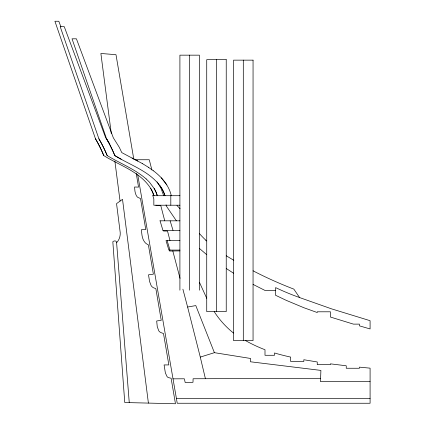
<?xml version="1.0" encoding="UTF-8"?>
<svg xmlns="http://www.w3.org/2000/svg" width="425" height="425" viewBox="0 0 425 425"><rect width="100%" height="100%" fill="white"/><g stroke="black" fill="none" stroke-linecap="round" stroke-linejoin="round"><path stroke-width="0.64" d="M205.418 378.717L200.281 357.096L214.402 352.676L250.623 358.477L250.437 361.781L320.907 370.409L320.482 381.623L370.09 381.623M182.893 289.175L187.611 307.036L195.798 305.586L214.402 352.676M179.908 250.899L169.469 251.032L169.23 250.081M153.919 195.133L152.671 195.16L153.839 198.948L153.839 205.217L179.908 205.217M173.012 378.834L184.354 378.792L185.173 382.468L192.992 382.303L193.099 378.76L320.609 378.303M135.134 159.742L149.271 159.742L151.895 170.011M153.792 195.707L179.908 195.707M160.002 220.819L179.908 220.819M162.881 230.329L179.908 230.329M179.908 240.571L166.005 240.571L168.879 250.081L179.908 250.081M275.565 290.44L264.998 290.44L253.056 284.405M176.386 398.326L370.09 398.533M299.582 297.553L331.511 308.848L370.09 320.694L370.09 328.939L359.417 325.853L359.417 324.126L353.43 324.126L330.427 317.039L330.427 311.796L317.257 311.796L317.257 312.54L303.928 307.748L286.376 300.411L275.48 295.221L275.612 287.603A254.166 254.166 0 0 0 299.582 297.553L293.834 289.117A402.863 402.863 0 0 1 255.563 272.112L253.056 270.783M142.343 163.551L121.757 152.591L119.367 147.433L113.326 137.796L76.426 38.808L72.032 38.808L106.532 138.773A137.232 135.416 0 0 1 114.824 155.587C130.895 165.601 151.157 171.642 161.76 188.434A34.186 33.814 0 0 1 164.964 195.707A34.313 33.857 0 0 0 161.755 188.424L159.63 185.236M132.079 157.999L137.812 161.022M245.554 340.606L248.646 342.311A144.718 144.718 0 0 0 264.998 349.727L264.998 355.284L274.507 355.284L274.507 352.973A216.702 216.702 0 0 0 290.663 357.08L290.663 361.484L303.827 361.484L303.827 359.736L317.257 361.967L317.257 364.677L330.427 364.677L330.427 363.848L346.248 365.771L346.248 368.252L359.417 368.252L359.417 367.147L370.09 368.156L370.09 403.251L177.236 403.251L137.732 174.787M121.189 159.237L114.824 155.587A136.77 135.283 0 0 0 106.532 138.773M108.901 142.492L105.687 137.796L64.249 26.642L60.191 26.642L98.892 138.773A135.416 134.884 0 0 1 107.185 155.587C120.142 163.434 134.651 168.932 146.195 178.962M60.903 26.828L58.82 21.25L54.91 21.25L95.471 138.773A134.72 134.683 0 0 1 103.764 155.587C119.845 165.612 140.138 171.652 150.726 188.482A33.623 33.617 0 0 1 153.903 195.707A33.649 33.623 0 0 0 150.726 188.482M233.835 260.328L226.233 255.765M233.548 273.206L226.233 268.494M142.327 163.54L148.373 167.248M233.548 333.062L233.341 332.924A89.123 89.123 0 0 1 215.597 313.746L214.184 311.605M148.357 167.238L153.452 170.823M206.725 254.697L199.41 248.434M153.43 170.808C161.702 177.028 168.927 185.406 171.317 195.707M205.758 240.157L206.63 240.959M146.189 178.957L149.409 182.128L154.137 188.466A33.814 33.681 0 0 1 157.324 195.707A33.894 33.708 0 0 0 154.132 188.461M176.975 205.53L180.099 208.755M199.41 233.543L199.5 233.649A99.87 99.87 0 0 0 205.758 240.157M161.335 177.825L166.834 184.933M176.391 220.819L166.35 206.045L166.053 204.829M157.069 181.879L160.852 187.919L163.673 195.707M109.214 143.039L109.841 144.139M206.725 298.281L199.415 282.258M155.768 205.217L160.809 205.721L164.746 220.819M170.133 220.819L173.012 230.329M160.05 220.819L162.929 230.329M167.121 240.571L169.973 250.081M163.301 230.329L163.503 231.041L167.514 231.035L169.995 240.571M172.794 250.904L180.035 278.332M187.611 307.036L200.281 357.096M133.769 159.051L115.993 54.692L100.879 53.47L111.281 133.514M136.218 173.4L138.55 187.096L134.544 187.027L134.943 191.091A20.017 20.017 0 0 0 135.23 192.541L135.851 194.507A10.567 10.567 0 0 0 136.606 196.021L136.935 196.499A4.356 4.356 0 0 0 137.748 197.317L140.5 198.555L145.775 229.521L141.318 229.76L142.008 235.312A26.265 26.265 0 0 0 142.354 236.969L142.874 238.733A12.798 12.798 0 0 0 143.783 240.709L144.463 241.772A9.079 9.079 0 0 0 146.301 243.684L148.399 244.933L153.383 274.168L148.511 274.81L149.573 281.509L151.157 285.642A6.072 6.072 0 0 0 151.959 286.62A6.853 6.853 0 0 0 153.521 287.778L155.842 288.628L161.245 320.328L156.682 320.976L157.255 326.66L158.738 330.74A4.872 4.872 0 0 0 159.513 331.659L159.742 331.856A6.821 6.821 0 0 0 160.756 332.547L163.492 333.513L168.842 364.916L164.087 364.937L165.367 372.906L167.03 376.539A4.346 4.346 0 0 0 167.763 377.225A3.899 3.899 0 0 0 168.412 377.607L171.11 378.239L175.456 403.75L124.759 402.523L112.827 241.782A2.64 2.64 0 0 1 114.782 240.933L115.218 240.959A1.573 1.573 0 0 1 116.609 242.744L129.258 402.629M114.862 161.07L120.062 201.094M148.399 403.097L122.517 199.32L116.546 203.639L120.233 232.725A13.547 13.547 0 0 1 116.609 242.744M243.302 60.143L243.302 340.606M216.479 59.675L216.479 311.605M199.41 290.19L199.41 55.16L179.908 55.16L179.908 290.19M189.656 55.16L189.656 290.19M170.808 195.707L170.808 205.217M98.892 138.773A135.697 134.969 0 0 1 107.185 155.587M95.471 138.773A134.81 134.709 0 0 1 103.764 155.587M226.233 59.675L206.725 59.675L206.725 311.605L226.233 311.605L226.233 59.675M253.056 60.143L233.548 60.143L233.548 340.606L253.056 340.606L253.056 60.143"/></g></svg>
